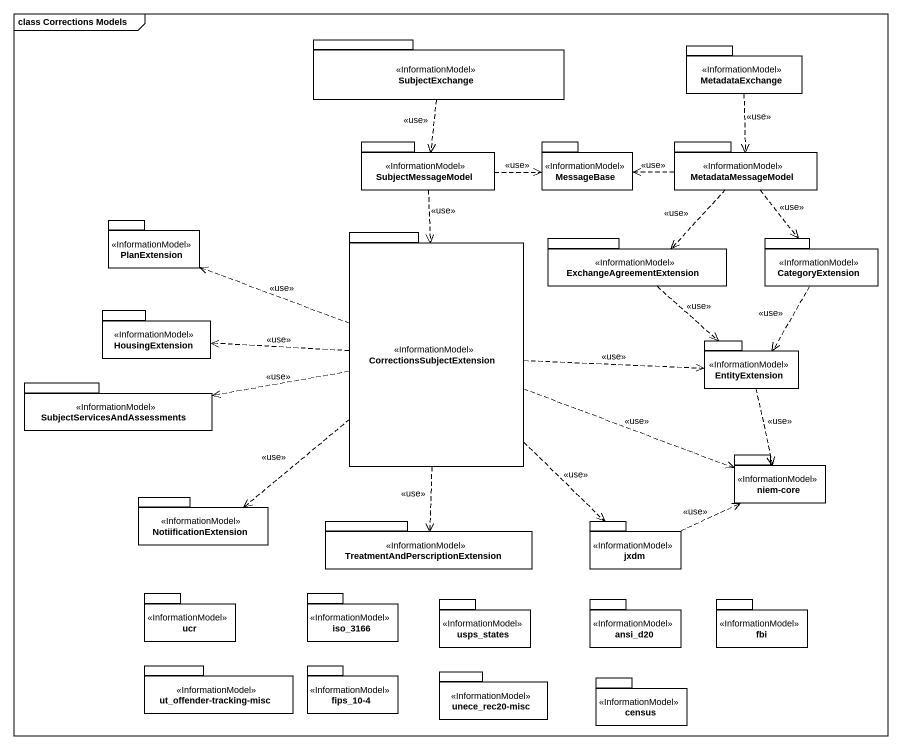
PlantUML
@startuml
mainframe class Corrections Models
package SubjectExchange <<InformationModel>> {
}
package MetadataExchange <<InformationModel>> {
}
package SubjectMessageModel <<InformationModel>> {
}
package MessageBase <<InformationModel>> {
}
package MetadataMessageModel <<InformationModel>> {
}
package PlanExtension <<InformationModel>> {
}
package CorrectionsSubjectExtension <<InformationModel>> {
}
package ExchangeAgreementExtension <<InformationModel>> {
}
package CategoryExtension <<InformationModel>> {
}
package HousingExtension <<InformationModel>> {
}
package EntityExtension <<InformationModel>> {
}
package "SubjectServicesAndAssessments" as SubjectServicesAndAssessment <<InformationModel>> {
}
package "niem-core" as niem_core <<InformationModel>> {
}
package NotiificationExtension <<InformationModel>> {
}
package "TreatmentAndPerscriptionExtension" as TreatmentAndPerscriptionExte <<InformationModel>> {
}
package jxdm <<InformationModel>> {
}
package ucr <<InformationModel>> {
}
package iso_3166 <<InformationModel>> {
}
package usps_states <<InformationModel>> {
}
package ansi_d20 <<InformationModel>> {
}
package fbi <<InformationModel>> {
}
package "ut_offender-tracking-misc" as ut_offender_tracking_misc <<InformationModel>> {
}
package "fips_10-4" as fips_10_4 <<InformationModel>> {
}
package "unece_rec20-misc" as unece_rec20_misc <<InformationModel>> {
}
package census <<InformationModel>> {
}
SubjectExchange ..> SubjectMessageModel : <<use>>
MetadataExchange ..> MetadataMessageModel : <<use>>
SubjectMessageModel .right.> MessageBase : <<use>>
SubjectMessageModel ..> CorrectionsSubjectExtension : <<use>>
MetadataMessageModel .left.> MessageBase : <<use>>
MetadataMessageModel ..> ExchangeAgreementExtension : <<use>>
MetadataMessageModel ..> CategoryExtension : <<use>>
CorrectionsSubjectExtension .left.> PlanExtension : <<use>>
CorrectionsSubjectExtension .left.> HousingExtension : <<use>>
CorrectionsSubjectExtension .right.> EntityExtension : <<use>>
CorrectionsSubjectExtension .left.> SubjectServicesAndAssessment : <<use>>
CorrectionsSubjectExtension .right.> niem_core : <<use>>
CorrectionsSubjectExtension ..> NotiificationExtension : <<use>>
CorrectionsSubjectExtension ..> TreatmentAndPerscriptionExte : <<use>>
CorrectionsSubjectExtension ..> jxdm : <<use>>
ExchangeAgreementExtension ..> EntityExtension : <<use>>
CategoryExtension ..> EntityExtension : <<use>>
EntityExtension ..> niem_core : <<use>>
jxdm .right.> niem_core : <<use>>
@enduml
